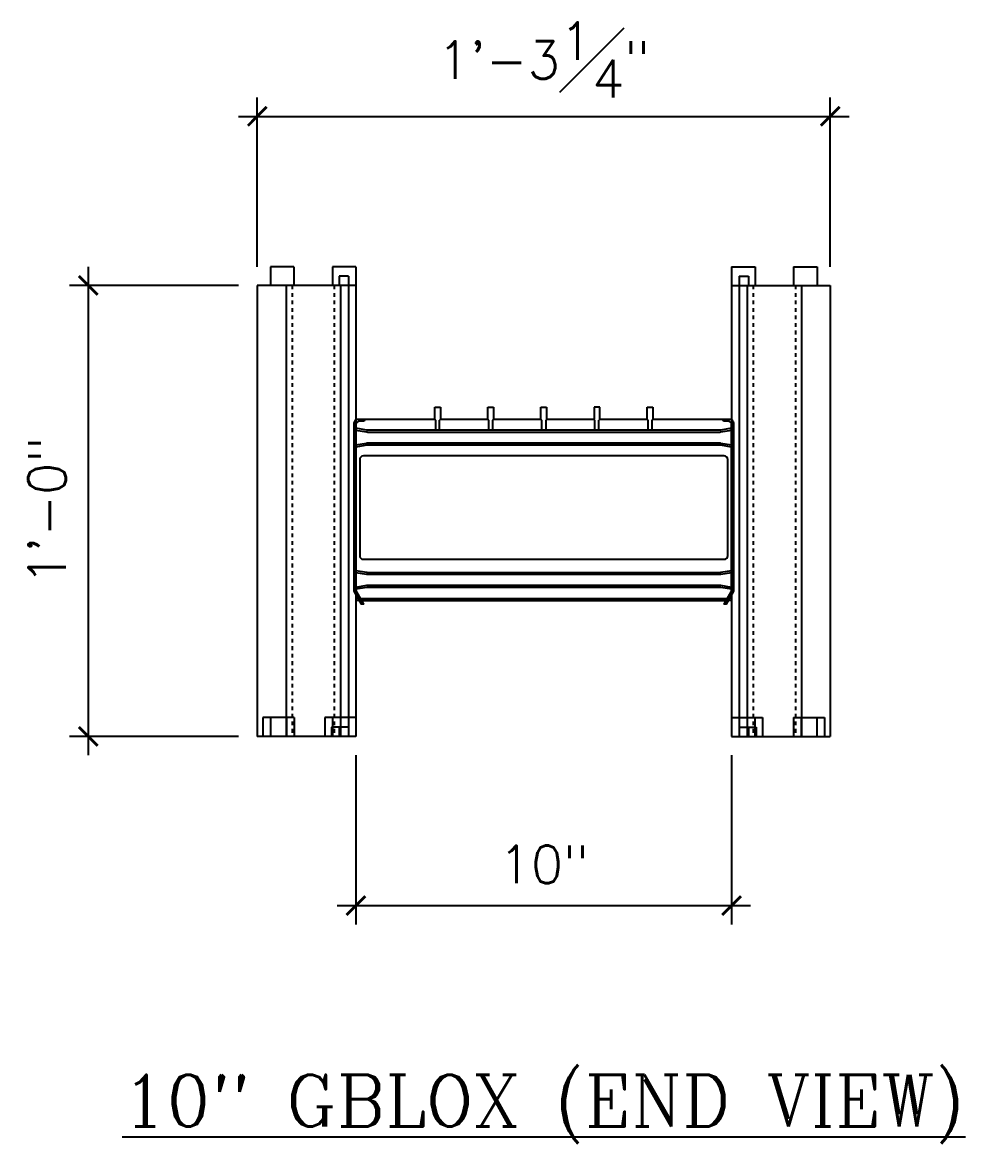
# Model space of a CAD drawing. Header units: inches. Extents: x 67 to 126, y -36 to 74.
# Drawn here: x 87.53 to 112.63, y 43.81 to 73.65 of the extents above; entities that cross this region are included whole.
import ezdxf

# ---------------------------------------------------------------- set-up
doc = ezdxf.new("R2010")
doc.units = ezdxf.units.IN
doc.header["$MEASUREMENT"] = 0
doc.linetypes.add('DASHED2', pattern=[0.375, 0.25, -0.125])
for name, color, linetype in [('LAYER 12', 12, 'Continuous'), ('LAYER 2', 2, 'Continuous'), ('LAYER 7', 7, 'Continuous'), ('LAYER 8', 8, 'Continuous')]:
    doc.layers.add(name, color=color, linetype=linetype)
doc.styles.add('NOTES', font='simplex.shx', dxfattribs={"height": 1})
doc.styles.add('ROMAN C', font='romanc.shx', dxfattribs={"height": 0.0938})
doc.dimstyles.new('DIM-18$0', dxfattribs={"dimscale": 8, "dimtxt": 1, "dimasz": 0.125, "dimexe": 0.1875, "dimexo": 0.0625, "dimgap": 0.0625, "dimtad": 1, "dimdec": 4, "dimzin": 3, "dimdsep": 46, "dimlunit": 4, "dimtxsty": 'NOTES', "dimblk1": 'ARCHTICK', "dimblk2": 'ARCHTICK', "dimsah": 1, "dimcen": 0.0625, "dimclrd": 256, "dimclre": 256, "dimclrt": 7, "dimadec": 0, "dimazin": 0, "dimtfac": 1, "dimtdec": 4, "dimtofl": 0, "dimtmove": 0, "dimatfit": 3, "dimldrblk": 'ARCHTICK', "dimfxl": 1, "dimfrac": 2, "dimtolj": 1, "dimtzin": 0, "dimarcsym": 0})

# ---------------------------------------------------------------- blocks, each defined once
blk = doc.blocks.new('_ArchTick')
at = {"color": 0, "linetype": 'ByBlock', "const_width": 0.15}
blk.add_lwpolyline([(-0.5, -0.5), (0.5, 0.5)], dxfattribs=at)
blk = doc.blocks.new('*D28')
at = {"layer": 'DEFPOINTS', "color": 0}
for p in [(109.032, 71.148), (93.782, 66.648), (109.032, 66.648)]:
    blk.add_point(p, dxfattribs=at)
at = {"layer": 'LAYER 8', "lineweight": -2}
for p, q in [((93.782, 67.148), (93.782, 71.648)), ((109.032, 67.148), (109.032, 71.648)), ((93.282, 71.148), (109.532, 71.148))]:
    blk.add_line(p, q, dxfattribs=at)
at = {"layer": 'LAYER 8', "lineweight": -2, "xscale": 0.5, "yscale": 0.5, "zscale": 0.5, "rotation": 180}
blk.add_blockref('_ArchTick', (93.782, 71.148), dxfattribs=at)
at = {"layer": 'LAYER 8', "lineweight": -2, "xscale": 0.5, "yscale": 0.5, "zscale": 0.5}
blk.add_blockref('_ArchTick', (109.032, 71.148), dxfattribs=at)
at = {"layer": 'LAYER 8', "color": 7, "insert": (101.407, 72.648), "char_height": 1, "attachment_point": 5, "style": 'NOTES'}
blk.add_mtext('\\A1;1\'-3{\\H1.000000x;\\S1#4;}"', dxfattribs=at)
blk = doc.blocks.new('*D29')
at = {"layer": 'DEFPOINTS', "color": 0}
for p in [(93.782, 66.648), (89.282, 54.648), (93.782, 54.648)]:
    blk.add_point(p, dxfattribs=at)
at = {"layer": 'LAYER 8', "lineweight": -2}
for p, q in [((89.282, 67.148), (89.282, 54.148)), ((93.282, 66.648), (88.782, 66.648)), ((93.282, 54.648), (88.782, 54.648))]:
    blk.add_line(p, q, dxfattribs=at)
at = {"layer": 'LAYER 8', "lineweight": -2, "xscale": 0.5, "yscale": 0.5, "zscale": 0.5}
for p, rotation in [((89.282, 66.648), 90), ((89.282, 54.648), 270)]:
    blk.add_blockref('_ArchTick', p, dxfattribs=dict(at, rotation=rotation))
at = {"layer": 'LAYER 8', "color": 7, "insert": (88.187, 60.648), "char_height": 1, "attachment_point": 5, "rotation": 90, "style": 'NOTES'}
blk.add_mtext('\\A1;1\'-0"', dxfattribs=at)
blk = doc.blocks.new('*D30')
at = {"layer": 'DEFPOINTS', "color": 0}
for p in [(96.407, 54.648), (106.407, 54.648), (106.407, 50.148)]:
    blk.add_point(p, dxfattribs=at)
at = {"layer": 'LAYER 8', "lineweight": -2}
for p, q in [((96.407, 54.148), (96.407, 49.648)), ((106.407, 54.148), (106.407, 49.648)), ((95.907, 50.148), (106.907, 50.148))]:
    blk.add_line(p, q, dxfattribs=at)
at = {"layer": 'LAYER 8', "lineweight": -2, "xscale": 0.5, "yscale": 0.5, "zscale": 0.5, "rotation": 180}
blk.add_blockref('_ArchTick', (96.407, 50.148), dxfattribs=at)
at = {"layer": 'LAYER 8', "lineweight": -2, "xscale": 0.5, "yscale": 0.5, "zscale": 0.5}
blk.add_blockref('_ArchTick', (106.407, 50.148), dxfattribs=at)
at = {"layer": 'LAYER 8', "color": 7, "insert": (101.407, 51.243), "char_height": 1, "attachment_point": 5, "style": 'NOTES'}
blk.add_mtext('\\A1;10"', dxfattribs=at)

msp = doc.modelspace()

# ---------------------------------------------------------------- linework, layer by layer
at = {"layer": 'LAYER 12'}
for p, q in [((94.13205, 67.14756), (94.13205, 66.64756)), ((94.75705, 67.14756), (94.13205, 67.14756)), ((94.13205, 67.14756), (94.13205, 66.64756)), ((94.75705, 67.14756), (94.13205, 67.14756)), ((94.75705, 67.14756), (94.75705, 66.64756)), ((94.75705, 67.14756), (94.75705, 66.64756)), ((95.78205, 67.14756), (95.78205, 66.64756)), ((96.40705, 67.14756), (95.78205, 67.14756)), ((95.78205, 67.14756), (95.78205, 66.64756)), ((96.40705, 67.14756), (95.78205, 67.14756)), ((96.40705, 67.14756), (96.40705, 66.64756)), ((106.40705, 67.14756), (107.03205, 67.14756)), ((106.40705, 67.14756), (106.40705, 66.64756)), ((106.40705, 67.14756), (107.03205, 67.14756)), ((107.03205, 67.14756), (107.03205, 66.64756)), ((107.03205, 67.14756), (107.03205, 66.64756)), ((108.05705, 67.14756), (108.05705, 66.64756)), ((108.05705, 67.14756), (108.68205, 67.14756)), ((108.05705, 67.14756), (108.05705, 66.64756)), ((108.05705, 67.14756), (108.68205, 67.14756)), ((108.68205, 67.14756), (108.68205, 66.64756)), ((108.68205, 67.14756), (108.68205, 66.64756)), ((95.95705, 66.89756), (95.95705, 66.64756)), ((96.20705, 66.89756), (95.95705, 66.89756)), ((95.95705, 66.89756), (95.95705, 66.64756)), ((96.20705, 66.89756), (95.95705, 66.89756)), ((96.20705, 66.89756), (96.20705, 54.64756)), ((96.20705, 66.89756), (96.20705, 66.64756)), ((106.60705, 66.89756), (106.60705, 54.64756)), ((106.60705, 66.89756), (106.85705, 66.89756)), ((106.60705, 66.89756), (106.60705, 66.64756)), ((106.60705, 66.89756), (106.85705, 66.89756)), ((106.85705, 66.89756), (106.85705, 66.64756)), ((106.85705, 66.89756), (106.85705, 66.64756)), ((94.54705, 66.64756), (94.54705, 54.64756)), ((95.99205, 66.64756), (95.99205, 54.64756)), ((106.82205, 66.64756), (106.82205, 54.64756)), ((108.26705, 66.64756), (108.26705, 54.64756)), ((98.50705, 63.08684), (98.50705, 63.40684)), ((98.50705, 63.40684), (98.65705, 63.40684)), ((98.65705, 63.40684), (98.65705, 63.08684)), ((99.91955, 63.08684), (99.91955, 63.40684)), ((99.91955, 63.40684), (100.06955, 63.40684)), ((100.06955, 63.40684), (100.06955, 63.08684)), ((101.33205, 63.08684), (101.33205, 63.40684)), ((101.33205, 63.40684), (101.48205, 63.40684)), ((101.48205, 63.40684), (101.48205, 63.08684)), ((102.89455, 63.40684), (102.74455, 63.40684)), ((102.74455, 63.40684), (102.74455, 63.08684)), ((102.89455, 63.08684), (102.89455, 63.40684)), ((104.15705, 63.08684), (104.15705, 63.40684)), ((104.15705, 63.40684), (104.30705, 63.40684)), ((104.30705, 63.40684), (104.30705, 63.08684)), ((98.53205, 62.79884), (98.53205, 63.06006)), ((98.63205, 62.79884), (98.63205, 63.06006)), ((99.94455, 62.79884), (99.94455, 63.06006)), ((100.04455, 63.06006), (100.04455, 62.79884)), ((101.35705, 62.79884), (101.35705, 63.06006)), ((101.45705, 63.06006), (101.45705, 62.79884)), ((102.76955, 62.79884), (102.76955, 63.06006)), ((102.86955, 62.79884), (102.86955, 63.06006)), ((104.18205, 62.79884), (104.18205, 63.06006)), ((104.28205, 63.06006), (104.28205, 62.79884)), ((93.93205, 55.14756), (93.93205, 54.64756)), ((94.55705, 55.14756), (93.93205, 55.14756)), ((94.13635, 55.14756), (94.13635, 54.64756)), ((94.76135, 55.14756), (94.13635, 55.14756)), ((94.13635, 55.14756), (94.13635, 54.64756)), ((94.76135, 55.14756), (94.13635, 55.14756)), ((94.13635, 55.14756), (94.13635, 54.64756)), ((94.76135, 55.14756), (94.13635, 55.14756)), ((94.55705, 55.14756), (94.55705, 54.64756)), ((94.76135, 55.14756), (94.76135, 54.64756)), ((94.76135, 55.14756), (94.76135, 54.64756)), ((94.76135, 55.14756), (94.76135, 54.64756)), ((95.58205, 55.14756), (95.58205, 54.64756)), ((96.20705, 55.14756), (95.58205, 55.14756)), ((95.75705, 54.89756), (95.75705, 54.64756)), ((96.00705, 54.89756), (95.75705, 54.89756)), ((95.78635, 55.14756), (95.78635, 54.64756)), ((96.40705, 55.14756), (95.78635, 55.14756)), ((95.78635, 55.14756), (95.78635, 54.64756)), ((96.40705, 55.14756), (95.78635, 55.14756)), ((95.78635, 55.14756), (95.78635, 54.64756)), ((96.40705, 55.14756), (95.78635, 55.14756)), ((95.96135, 54.89756), (95.96135, 54.64756)), ((96.21135, 54.89756), (95.96135, 54.89756)), ((95.96135, 54.89756), (95.96135, 54.64756)), ((96.21135, 54.89756), (95.96135, 54.89756)), ((95.96135, 54.89756), (95.96135, 54.64756)), ((96.21135, 54.89756), (95.96135, 54.89756)), ((96.20705, 55.14756), (96.20705, 54.64756)), ((96.21135, 54.89756), (96.21135, 54.64756)), ((96.21135, 54.89756), (96.21135, 54.64756)), ((106.40705, 55.14756), (107.02775, 55.14756)), ((106.40705, 55.14756), (107.02775, 55.14756)), ((106.40705, 55.14756), (107.02775, 55.14756)), ((106.60275, 54.89756), (106.60275, 54.64756)), ((106.60275, 54.89756), (106.85275, 54.89756)), ((106.60275, 54.89756), (106.85275, 54.89756)), ((106.60275, 54.89756), (106.60275, 54.64756)), ((106.60275, 54.89756), (106.85275, 54.89756)), ((106.60705, 55.14756), (106.60705, 54.64756)), ((106.60705, 55.14756), (107.23205, 55.14756)), ((106.80705, 54.89756), (107.05705, 54.89756)), ((106.85275, 54.89756), (106.85275, 54.64756)), ((106.85275, 54.89756), (106.85275, 54.64756)), ((106.85275, 54.89756), (106.85275, 54.64756)), ((107.02775, 55.14756), (107.02775, 54.64756)), ((107.02775, 55.14756), (107.02775, 54.64756)), ((107.02775, 55.14756), (107.02775, 54.64756)), ((107.05705, 54.89756), (107.05705, 54.64756)), ((107.23205, 55.14756), (107.23205, 54.64756)), ((108.05275, 55.14756), (108.05275, 54.64756)), ((108.05275, 55.14756), (108.67775, 55.14756)), ((108.05275, 55.14756), (108.05275, 54.64756)), ((108.05275, 55.14756), (108.67775, 55.14756)), ((108.05275, 55.14756), (108.05275, 54.64756)), ((108.05275, 55.14756), (108.67775, 55.14756)), ((108.25705, 55.14756), (108.25705, 54.64756)), ((108.25705, 55.14756), (108.88205, 55.14756)), ((108.67775, 55.14756), (108.67775, 54.64756)), ((108.67775, 55.14756), (108.67775, 54.64756)), ((108.67775, 55.14756), (108.67775, 54.64756)), ((108.88205, 55.14756), (108.88205, 54.64756))]:
    msp.add_line(p, q, dxfattribs=at)
at = {"layer": 'LAYER 12', "linetype": 'DASHED2', "ltscale": 0.15}
for p, q in [((94.70705, 66.64756), (94.70705, 54.64756)), ((95.83205, 66.64756), (95.83205, 54.64756)), ((106.98205, 66.64756), (106.98205, 54.64756)), ((108.10705, 66.64756), (108.10705, 54.64756))]:
    msp.add_line(p, q, dxfattribs=at)
at = {"layer": 'LAYER 12'}
for points in [[(96.40705, 63.08684), (96.45705, 63.08684), (96.60705, 63.08684, -1), (96.60705, 63.03684), (96.50705, 63.03684, 0.41421356), (96.40705, 62.93684), (96.40705, 58.5434, 0.1305202), (96.42023, 58.49379), (96.60705, 58.16684), (96.55705, 58.16684), (96.37023, 58.49379, -0.1305202), (96.35705, 58.5434), (96.35705, 62.98684, -0.41421356), (96.45705, 63.08684)], [(106.35705, 63.08684, -0.41421356), (106.45705, 62.98684), (106.45705, 58.5434, -0.1305202), (106.44387, 58.49379), (106.25705, 58.16684), (106.20705, 58.16684), (106.39387, 58.49379, 0.1305202), (106.40705, 58.5434), (106.40705, 62.93684, 0.41421356), (106.30705, 63.03684), (106.20705, 63.03684, -1), (106.20705, 63.08684), (106.35705, 63.08684), (106.40705, 63.08684)], [(106.40705, 62.84953), (106.11516, 62.80088, -0.04131065), (106.0905, 62.79884), (102.40705, 62.79884), (96.7236, 62.79884, -0.04131065), (96.69894, 62.80088), (96.40705, 62.84953)], [(96.40705, 62.79884), (96.69072, 62.75156, 0.04131065), (96.7236, 62.74884), (102.40705, 62.74884), (106.0905, 62.74884, 0.04131065), (106.12338, 62.75156), (106.40705, 62.79884)], [(106.40705, 62.39884), (106.12338, 62.44612, 0.04131065), (106.0905, 62.44884), (102.40705, 62.44884), (96.7236, 62.44884, 0.04131065), (96.69072, 62.44612), (96.40705, 62.39884)], [(106.40705, 62.34815), (106.11516, 62.3968, 0.04131065), (106.0905, 62.39884), (102.40705, 62.39884), (96.7236, 62.39884, 0.04131065), (96.69894, 62.3968), (96.40705, 62.34815)], [(96.40705, 59.06453), (96.69894, 59.01588, 0.04131065), (96.7236, 59.01384), (102.40705, 59.01384), (106.0905, 59.01384, 0.04131065), (106.11516, 59.01588), (106.40705, 59.06453)], [(96.40705, 59.01384), (96.69072, 58.96656, 0.04131065), (96.7236, 58.96384), (102.40705, 58.96384), (106.0905, 58.96384, 0.04131065), (106.12338, 58.96656), (106.40705, 59.01384)], [(106.40705, 58.61384), (106.12338, 58.66112, 0.04131065), (106.0905, 58.66384), (102.40705, 58.66384), (96.7236, 58.66384, 0.04131065), (96.69072, 58.66112), (96.40705, 58.61384)], [(106.40705, 58.56315), (106.11516, 58.6118, 0.04131065), (106.0905, 58.61384), (102.40705, 58.61384), (96.7236, 58.61384, 0.04131065), (96.69894, 58.6118), (96.40705, 58.56315)]]:
    msp.add_lwpolyline(points, format="xyb", dxfattribs=at)
for points in [[(96.60705, 63.08684), (98.50705, 63.08684)], [(98.65705, 63.08684), (99.91955, 63.08684)], [(100.06955, 63.08684), (101.33205, 63.08684)], [(101.48205, 63.08684), (102.33205, 63.08684)], [(101.80705, 63.08684), (102.74455, 63.08684)], [(102.89455, 63.08684), (104.15705, 63.08684)], [(104.30705, 63.08684), (106.20705, 63.08684)], [(96.49991, 58.26684), (96.40705, 58.26684)], [(96.52134, 58.31684), (96.75705, 58.31684), (102.40705, 58.31684), (106.05705, 58.31684), (106.29276, 58.31684)], [(96.54991, 58.26684), (96.75705, 58.26684), (102.40705, 58.26684), (106.05705, 58.26684), (106.26419, 58.26684)], [(106.40705, 58.26684), (106.31419, 58.26684)]]:
    msp.add_lwpolyline(points, dxfattribs=at)
msp.add_lwpolyline([(102.40705, 62.11084), (96.60705, 62.11084, 0.41421356), (96.50705, 62.01084), (96.50705, 59.46084, 0.41421356), (96.60705, 59.36084), (102.40705, 59.36084), (106.20705, 59.36084, 0.41421356), (106.30705, 59.46084), (106.30705, 62.01084, 0.41421356), (106.20705, 62.11084)], format="xyb", close=True, dxfattribs=at)
for centre, start, end in [((98.49439, 63.04996), 15.015833, 71.048541), ((98.66971, 63.04996), 108.951459, 164.984167), ((99.90689, 63.04996), 15.015833, 71.048541), ((100.08221, 63.04996), 108.951459, 164.984167), ((101.31939, 63.04996), 15.015833, 71.048541), ((101.49471, 63.04996), 108.951459, 164.984167), ((102.73189, 63.04996), 15.015833, 71.048541), ((102.90721, 63.04996), 108.951459, 164.984167), ((104.14439, 63.04996), 15.015833, 71.048541), ((104.31971, 63.04996), 108.951459, 164.984167)]:
    msp.add_arc(centre, 0.039, start, end, dxfattribs=at)
at = {"layer": 'LAYER 2'}
for p, q in [((93.78205, 66.64756), (93.78205, 54.64756)), ((96.40705, 66.64756), (93.78205, 66.64756)), ((96.40705, 66.64756), (96.40705, 54.64756)), ((106.40705, 66.64756), (106.40705, 54.64756)), ((106.40705, 66.64756), (109.03205, 66.64756)), ((109.03205, 66.64756), (109.03205, 54.64756)), ((96.40705, 54.64756), (93.78205, 54.64756)), ((106.40705, 54.64756), (109.03205, 54.64756))]:
    msp.add_line(p, q, dxfattribs=at)

# ---------------------------------------------------------------- texts
at = {"layer": 'LAYER 7', "insert": (101.40705, 45.64756), "char_height": 1.375, "attachment_point": 2, "style": 'ROMAN C'}
msp.add_mtext_dynamic_manual_height_columns('\\A1;{\\L10" GBLOX (END VIEW)}', width=51.1351782, gutter_width=5, heights=[0], dxfattribs=at)

# ---------------------------------------------------------------- dimensions: what is measured, and where the dimension line sits
at = {"layer": 'LAYER 8'}
for base, p1, p2, override, picture, middle in [((109.03205, 71.14756), (93.78205, 66.64756), (109.03205, 66.64756), {"dimasz": 0.0625, "dimexe": 0.0625, "dimdle": 0.0625, "dimfrac": 1}, '*D28', (101.40705, 72.64756)), ((106.40705, 50.14756), (96.40705, 54.64756), (106.40705, 54.64756), {"dimasz": 0.0625, "dimexe": 0.0625, "dimdle": 0.0625}, '*D30', (101.40705, 51.2428))]:
    dim = msp.add_linear_dim(base=base, p1=p1, p2=p2, dimstyle='DIM-18$0', override=override, dxfattribs=at)
    dim.commit()
    dim.dimension.update_dxf_attribs({"geometry": picture, "text_midpoint": middle})
dim = msp.add_linear_dim(base=(89.28205, 54.64756), p1=(93.78205, 66.64756), p2=(93.78205, 54.64756), angle=90, dimstyle='DIM-18$0', override={"dimasz": 0.0625, "dimexe": 0.0625, "dimdle": 0.0625, "dimfrac": 1}, dxfattribs=at)
dim.commit()
dim.dimension.update_dxf_attribs({"geometry": '*D29', "text_midpoint": (88.18681, 60.64756)})

doc.saveas('drawing.dxf')
